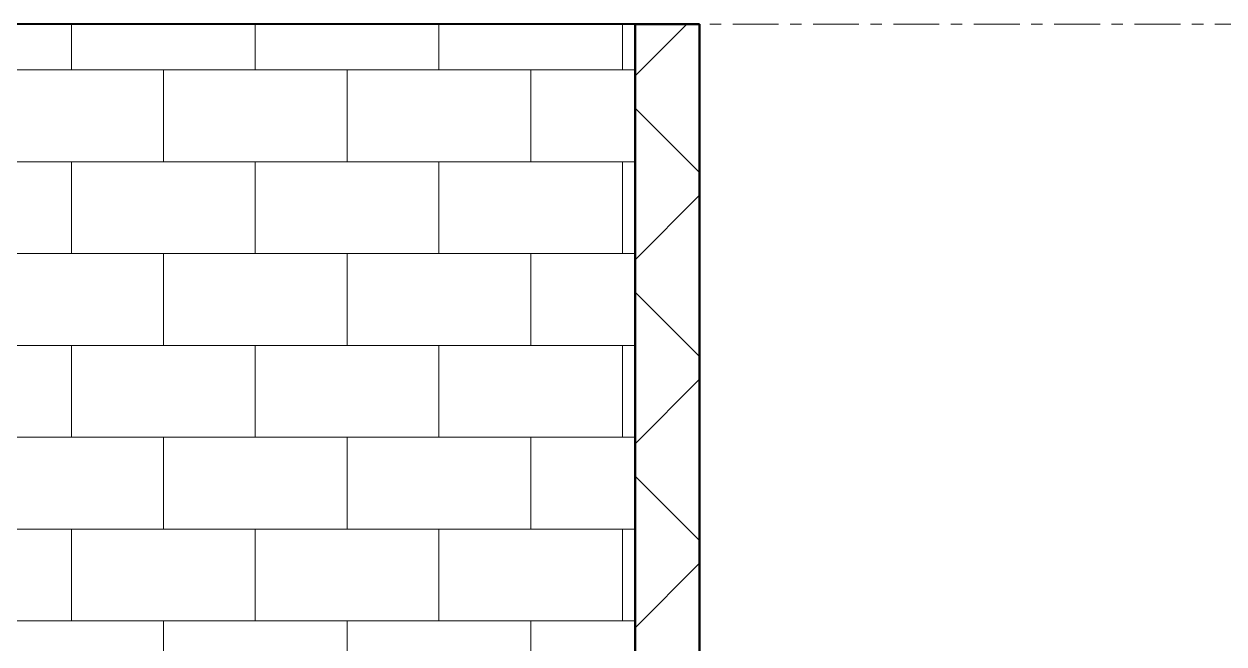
# Model space of a CAD drawing. Extents: x 4834 to 83801, y -13735 to 32221.
# Drawn here: x 13841.7 to 13946.2, y -12454.5 to -12400.5 of the extents above; entities that cross this region are included whole.
import ezdxf

# ---------------------------------------------------------------- set-up
doc = ezdxf.new("R2010")
doc.units = 0
doc.header["$LTSCALE"] = 8
doc.header["$MEASUREMENT"] = 0
doc.linetypes.add('Grid Line 1_2_', pattern=[0.875, 0.5, -0.125, 0.125, -0.125])
doc.layers.add('A-FLOR-LEVL', color=51, linetype='Continuous', lineweight=9)
doc.layers.add('A-WALL', color=7, linetype='Continuous', lineweight=40)
doc.layers.add('A-WALL-PATT', color=253, linetype='Continuous')

msp = doc.modelspace()

# ---------------------------------------------------------------- hatches: boundary and pattern name
at = {"layer": 'A-WALL-PATT', "lineweight": 9}
h = msp.add_hatch(dxfattribs=at)
h.set_pattern_fill('FP_3', color=256, style=0, pattern_type=2)
h.set_pattern_definition([(0, (13837.783, -12508.538), (0, 8), []), (90, (13837.783, -12508.538), (-8, 8), [8, -8])])
h.paths.add_polyline_path([(13840.59538, -12508.53771), (13850.81164, -12508.53771), (13850.81164, -12508.03771), (13855.81161, -12508.03771), (13855.81161, -12502.33709), (13872.44009, -12502.33709), (13872.44009, -12508.03771), (13877.43824, -12508.03771), (13877.43824, -12508.53771), (13894.87708, -12508.53771), (13894.87708, -12400.53771), (13840.59538, -12400.53771), (13840.6321, -12485.87241), (13841.17424, -12485.91588), (13842.69051, -12486.06061), (13842.7009, -12486.10439), (13843.19361, -12486.13611), (13843.29534, -12486.09827), (13844.43735, -12486.09798), (13847.54657, -12486.5225), (13847.61339, -12486.2325), (13847.74513, -12486.12161), (13847.95952, -12486.09798), (13849.01778, -12486.09798), (13852.8843, -12486.63557), (13852.86652, -12486.58041), (13854.16229, -12486.56311), (13854.20212, -12486.31527), (13854.3154, -12486.16827), (13854.46285, -12486.09937), (13855.61538, -12486.09798), (13859.30922, -12486.58041), (13859.33124, -12486.30132), (13859.52152, -12486.00443), (13859.53128, -12485.97204), (13859.67165, -12485.91358), (13860.60086, -12485.87219), (13860.66588, -12485.86571), (13860.6917, -12485.81245), (13861.02032, -12485.84704), (13861.03044, -12485.90197), (13863.204, -12486.17354), (13863.24102, -12486.18271), (13863.60015, -12486.19708), (13863.65, -12486.03344), (13864.09368, -12483.19577), (13864.67658, -12480.18682), (13864.82834, -12479.87178), (13865.45964, -12479.70224), (13865.78374, -12479.66819), (13879.82219, -12479.71158), (13880.44886, -12479.89331), (13880.81585, -12480.09019), (13881.00509, -12480.22062), (13880.96818, -12480.86428), (13880.81023, -12483.36441), (13880.66246, -12486.54682), (13880.62605, -12486.82107), (13880.72142, -12486.82368), (13880.91894, -12486.98431), (13880.99249, -12487.10976), (13880.99249, -12487.80385), (13880.81116, -12488.03431), (13880.64915, -12488.1138), (13880.2926, -12488.19002), (13880.1176, -12488.90844), (13881.00076, -12488.90844), (13880.08235, -12491.99852), (13880.02751, -12492.16023), (13882.63992, -12496.98589), (13882.5273, -12502.28771), (13843.69505, -12502.28771), (13840.59538, -12492.6744), (13840.59538, -12504.94969)], flags=0)
h.paths.add_polyline_path([(13855.21302, -12486.58041), (13855.21601, -12486.58041), (13855.21094, -12486.58041)], flags=0)
h = msp.add_hatch(dxfattribs=at)
h.set_pattern_fill('FP_4', color=256, style=0, pattern_type=2)
h.set_pattern_definition([(45, (13476.832, -12454.538), (-8.01223, 8.01223), []), (135, (13476.832, -12454.538), (-8.01223, -8.01223), [])])
h.paths.add_polyline_path([(13894.87708, -12508.53771), (13900.50208, -12508.53771), (13900.50208, -12400.53771), (13894.87708, -12400.53771), (13894.87708, -12470.41324)], flags=0)

# ---------------------------------------------------------------- linework, layer by layer
at = {"layer": 'A-FLOR-LEVL', "linetype": 'Grid Line 1_2_'}
msp.add_line((12783.38619, -12400.53771), (14024.49865, -12400.53771), dxfattribs=at)
at = {"layer": 'A-WALL'}
msp.add_line((13894.87708, -12400.53771), (13834.97038, -12400.53771), dxfattribs=at)
at = {"layer": 'A-WALL', "lineweight": 50}
for p, q in [((13894.87708, -12400.53771), (13894.87708, -12508.53771)), ((13900.50208, -12400.53771), (13894.87708, -12400.53771)), ((13900.50208, -12508.53771), (13900.50208, -12400.53771))]:
    msp.add_line(p, q, dxfattribs=at)

doc.saveas('drawing.dxf')
